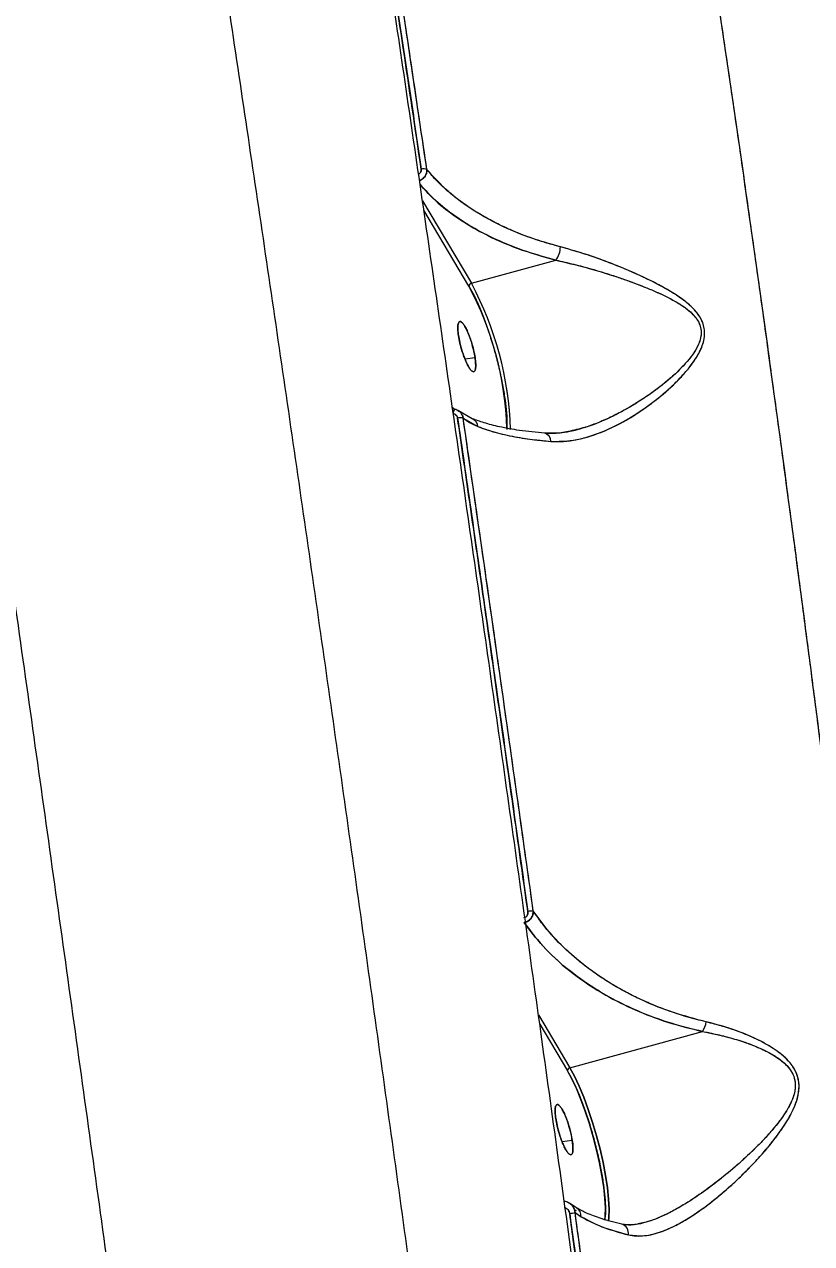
# Model space of a CAD drawing. Header units: millimetres. Extents: x -6332 to 8932, y -6739 to 7096.
# Drawn here: x -3514.4 to -3377.1, y -2559.9 to -2347.2 of the extents above; entities that cross this region are included whole.
import ezdxf

# ---------------------------------------------------------------- set-up
doc = ezdxf.new("R2010")
doc.units = ezdxf.units.MM
for name, color, linetype in [('DIKOM_ЗОНА', 80, 'Continuous'), ('DIKOM_ОБЪЕКТ', 7, 'Continuous'), ('DIKOM_РАЗМЕР_ЗОНА', 7, 'Continuous'), ('DIKOM_РАЗМЕР_ОБЪЕКТА', 7, 'Continuous')]:
    doc.layers.add(name, color=color, linetype=linetype)
doc.styles.add('style1', font='arial.ttf', dxfattribs={"width": 0.8})
doc.dimstyles.new('1-50', dxfattribs={"dimtxt": 300, "dimasz": 200, "dimexe": 100, "dimexo": 0, "dimgap": 100, "dimtad": 1, "dimtxsty": 'style1', "dimcen": 200, "dimclrd": 7, "dimclre": 7, "dimclrt": 7, "dimadec": 1, "dimazin": 2, "dimtfac": 1, "dimtmove": 0, "dimatfit": 2, "dimfxl": 0, "dimlwd": 25, "dimlwe": 18, "dimarcsym": 0})

# ---------------------------------------------------------------- blocks, each defined once
blk = doc.blocks.new('*D9')
at = {"layer": 'Defpoints', "color": 0, "transparency": 16777216}
for p in [(777.17, 5593.97), (-4228.73, -3389.78), (7301.72, -3389.78)]:
    blk.add_point(p, dxfattribs=at)
at = {"layer": 'DIKOM_РАЗМЕР_ОБЪЕКТА', "color": 7, "lineweight": 18, "transparency": 16777216}
for p, q in [((777.17, 5593.97), (7401.72, 5593.97)), ((-4228.73, -3389.78), (7401.72, -3389.78))]:
    blk.add_line(p, q, dxfattribs=at)
at = {"layer": 'DIKOM_РАЗМЕР_ОБЪЕКТА', "color": 7, "lineweight": 25, "transparency": 16777216}
blk.add_line((7301.72, 5393.97), (7301.72, -3189.78), dxfattribs=at)
at = {"layer": 'DIKOM_РАЗМЕР_ОБЪЕКТА', "color": 7, "transparency": 16777216}
for points in [[(7268.39, 5393.97), (7335.06, 5393.97), (7301.72, 5593.97)], [(7268.39, -3189.78), (7335.06, -3189.78), (7301.72, -3389.78)]]:
    blk.add_solid(points, dxfattribs=at)
at = {"layer": 'DIKOM_РАЗМЕР_ОБЪЕКТА', "color": 7, "transparency": 16777216, "insert": (7048.55, 1153.71), "char_height": 300, "attachment_point": 5, "rotation": 90, "style": 'style1'}
blk.add_mtext('9000', dxfattribs=at)
blk = doc.blocks.new('*D10')
at = {"layer": 'Defpoints', "color": 0, "transparency": 16777216}
for p in [(4034.78, 3636.59), (-4490.85, -1960.46), (4034.78, -5533.39)]:
    blk.add_point(p, dxfattribs=at)
at = {"layer": 'DIKOM_РАЗМЕР_ОБЪЕКТА', "color": 7, "lineweight": 18, "transparency": 16777216}
for p, q in [((4034.78, 3636.59), (4034.78, -5633.39)), ((-4490.85, -1960.46), (-4490.85, -5633.39))]:
    blk.add_line(p, q, dxfattribs=at)
at = {"layer": 'DIKOM_РАЗМЕР_ОБЪЕКТА', "color": 7, "lineweight": 25, "transparency": 16777216}
blk.add_line((-4290.85, -5533.39), (3834.78, -5533.39), dxfattribs=at)
at = {"layer": 'DIKOM_РАЗМЕР_ОБЪЕКТА', "color": 7, "transparency": 16777216}
for points in [[(-4290.85, -5500.05), (-4290.85, -5566.72), (-4490.85, -5533.39)], [(3834.78, -5500.05), (3834.78, -5566.72), (4034.78, -5533.39)]]:
    blk.add_solid(points, dxfattribs=at)
at = {"layer": 'DIKOM_РАЗМЕР_ОБЪЕКТА', "color": 7, "transparency": 16777216, "insert": (308.03, -5280.21), "char_height": 300, "attachment_point": 5, "style": 'style1'}
blk.add_mtext('8500', dxfattribs=at)
blk = doc.blocks.new('*D11')
at = {"layer": 'Defpoints', "color": 0, "transparency": 16777216}
for p in [(1114.35, 7096.35), (-4349.59, -4627.34), (8831.76, -4627.34)]:
    blk.add_point(p, dxfattribs=at)
at = {"layer": 'DIKOM_РАЗМЕР_ЗОНА', "color": 7, "lineweight": 18, "transparency": 16777216}
for p, q in [((1114.35, 7096.35), (8931.76, 7096.35)), ((-4349.59, -4627.34), (8931.76, -4627.34))]:
    blk.add_line(p, q, dxfattribs=at)
at = {"layer": 'DIKOM_РАЗМЕР_ЗОНА', "color": 7, "lineweight": 25, "transparency": 16777216}
blk.add_line((8831.76, 6896.35), (8831.76, -4427.34), dxfattribs=at)
at = {"layer": 'DIKOM_РАЗМЕР_ЗОНА', "color": 7, "transparency": 16777216}
for points in [[(8798.42, 6896.35), (8865.09, 6896.35), (8831.76, 7096.35)], [(8798.42, -4427.34), (8865.09, -4427.34), (8831.76, -4627.34)]]:
    blk.add_solid(points, dxfattribs=at)
at = {"layer": 'DIKOM_РАЗМЕР_ЗОНА', "color": 7, "transparency": 16777216, "insert": (8578.59, 1308.2), "char_height": 300, "attachment_point": 5, "rotation": 90, "style": 'style1'}
blk.add_mtext('11750', dxfattribs=at)
blk = doc.blocks.new('*D12')
at = {"layer": 'Defpoints', "color": 0, "transparency": 16777216}
for p in [(6134.38, 3354.85), (-6332, -2644.93), (6134.38, -6639)]:
    blk.add_point(p, dxfattribs=at)
at = {"layer": 'DIKOM_РАЗМЕР_ЗОНА', "color": 7, "lineweight": 18, "transparency": 16777216}
for p, q in [((6134.38, 3354.85), (6134.38, -6739)), ((-6332, -2644.93), (-6332, -6739))]:
    blk.add_line(p, q, dxfattribs=at)
at = {"layer": 'DIKOM_РАЗМЕР_ЗОНА', "color": 7, "lineweight": 25, "transparency": 16777216}
blk.add_line((-6132, -6639), (5934.38, -6639), dxfattribs=at)
at = {"layer": 'DIKOM_РАЗМЕР_ЗОНА', "color": 7, "transparency": 16777216}
for points in [[(-6132, -6605.67), (-6132, -6672.33), (-6332, -6639)], [(5934.38, -6605.67), (5934.38, -6672.33), (6134.38, -6639)]]:
    blk.add_solid(points, dxfattribs=at)
at = {"layer": 'DIKOM_РАЗМЕР_ЗОНА', "color": 7, "transparency": 16777216, "insert": (-98.81, -6385.83), "char_height": 300, "attachment_point": 5, "style": 'style1'}
blk.add_mtext('12500', dxfattribs=at)

msp = doc.modelspace()

# ---------------------------------------------------------------- linework, layer by layer
at = {"layer": 'DIKOM_ЗОНА', "color": 3, "lineweight": 15}
msp.add_lwpolyline([(2313.678, -2039.636), (1542.34, -2039.636, 0.3105415), (608.716, -2681.382, -0.3109247), (-1501.993, -4130.05), (-2696.746, -4128.38, 0.1481275), (-3251.872, -4295.682, -0.933016), (-5664.774, -1161.612, 0.2141904), (-5328.202, -414.769), (-5324.734, 2067.074, -0.1780948), (-5085.448, 2714.765, 0.1784553), (-4846.161, 3363.853), (-4846.161, 4324.353, -0.4142136), (-3846.161, 5324.353), (-1723.291, 5324.353, 0.381133), (-729.81, 6210.352, -0.381133), (263.67, 7096.351), (1965.021, 7096.351, -0.4034875), (2964.346, 6133.102, 0.4034875)], format="xyb", dxfattribs=at)
at = {"layer": 'DIKOM_ОБЪЕКТ', "color": 7, "linetype": 'Continuous', "lineweight": 15}
for p, q in [((-3444.989, -2377.938), (-3436.448, -2392.31)), ((-3436.88, -2392.837), (-3444.747, -2379.597)), ((-3436.448, -2392.31), (-3421.707, -2388.295)), ((-3437.584, -2405.532), (-3435.825, -2405.288)), ((-3439.788, -2413.917), (-3439.31, -2414.359)), ((-3439.386, -2414.311), (-3439.627, -2414.183)), ((-3439.54, -2414.247), (-3439.626, -2414.183)), ((-3439.432, -2414.363), (-3439.432, -2414.363)), ((-3438.774, -2414.56), (-3438.659, -2414.646)), ((-3436.303, -2415.949), (-3438.71, -2414.585)), ((-3438.014, -2415.441), (-3438.033, -2415.425)), ((-3437.929, -2415.755), (-3437.923, -2415.76)), ((-3437.892, -2415.873), (-3435.312, -2417.32)), ((-3437.768, -2415.904), (-3437.548, -2416.108)), ((-3436.589, -2416.697), (-3436.844, -2416.461)), ((-3417.84, -2417.829), (-3418.234, -2417.908)), ((-3417.843, -2417.83), (-3417.811, -2417.822)), ((-3424.764, -2519.962), (-3419.29, -2529.174)), ((-3424.535, -2521.599), (-3419.721, -2529.7)), ((-3419.29, -2529.174), (-3396.128, -2522.864)), ((-3418.863, -2541.888), (-3420.623, -2542.133)), ((-3418.135, -2553.626), (-3419.2, -2552.912)), ((-3418.524, -2553.942), (-3418.205, -2554.089)), ((-3418.21, -2554.104), (-3418.519, -2553.958)), ((-3418.514, -2554.408), (-3418.516, -2554.407)), ((-3418.358, -2554.554), (-3418.47, -2554.449)), ((-3418.376, -2554.421), (-3417.3, -2555.163))]:
    msp.add_line(p, q, dxfattribs=at)
at = {"layer": 'DIKOM_ОБЪЕКТ', "color": 7, "linetype": 'Continuous', "lineweight": 15, "flags": 128}
for points in [[(-3439.658, -2415.028), (-3439.611, -2414.854), (-3439.563, -2414.696), (-3439.517, -2414.558), (-3439.474, -2414.449), (-3439.435, -2414.369), (-3439.402, -2414.322), (-3439.377, -2414.31), (-3439.36, -2414.335)], [(-3439.36, -2414.335), (-3439.377, -2414.31), (-3439.402, -2414.322), (-3439.435, -2414.369), (-3439.474, -2414.449), (-3439.517, -2414.558), (-3439.563, -2414.696), (-3439.611, -2414.854), (-3439.658, -2415.028)], [(-3413.193, -2555.776), (-3413.123, -2555.076), (-3413.091, -2553.624), (-3413.175, -2551.928), (-3413.375, -2550.023), (-3413.686, -2547.953), (-3414.102, -2545.761), (-3414.612, -2543.498), (-3415.207, -2541.21), (-3415.873, -2538.95), (-3416.595, -2536.766), (-3417.358, -2534.705), (-3418.144, -2532.814), (-3418.938, -2531.134), (-3419.721, -2529.7)], [(-3412.54, -2555.921), (-3412.486, -2555.343), (-3412.452, -2553.845), (-3412.539, -2552.095), (-3412.745, -2550.132), (-3413.066, -2547.996), (-3413.495, -2545.737), (-3414.021, -2543.403), (-3414.634, -2541.044), (-3415.321, -2538.712), (-3416.066, -2536.461), (-3416.852, -2534.336), (-3417.664, -2532.386), (-3418.482, -2530.652), (-3419.29, -2529.174)], [(-3419.29, -2529.174), (-3418.482, -2530.652), (-3417.664, -2532.386), (-3416.852, -2534.336), (-3416.066, -2536.461), (-3415.321, -2538.712), (-3414.634, -2541.044), (-3414.021, -2543.403), (-3413.495, -2545.737), (-3413.066, -2547.996), (-3412.745, -2550.132), (-3412.539, -2552.095), (-3412.452, -2553.845), (-3412.486, -2555.343), (-3412.539, -2555.913)]]:
    msp.add_lwpolyline(points, dxfattribs=at)
at = {"layer": 'DIKOM_ОБЪЕКТ', "color": 7, "linetype": 'Continuous', "lineweight": 15}
for centre, radius, start, end in [((-3444.854, -2373.894), 1.546, 66.03824, 103.18382), ((-3425.137, -2385.872), 4.199, 324.7543, 358.66135), ((-3436.331, -2392.846), 0.549, 102.34916, 178.9783), ((-3486.946, -2419.493), 56.721, 1.84379, 28.03196), ((-3488.247, -2419.86), 58.669, 2.00617, 28.0074), ((-3488.089, -2419.815), 58.509, 1.94799, 28.04096), ((-3438.437, -2417.811), 2.014, 74.29714, 102.21581), ((-3436.964, -2417.469), 1.658, 5.15335, 66.48303), ((-3436.952, -2417.46), 1.645, 4.88203, 66.48033), ((-3424.041, -2419.88), 1.453, 359.15509, 74.90639), ((-3424.048, -2419.883), 1.46, 359.27251, 74.29132), ((-3425.255, -2510.539), 8.726, 92.68766, 98.97669), ((-3399.603, -2520.602), 4.147, 326.93774, 351.9475), ((-3419.174, -2529.708), 0.547, 102.17687, 179.14865), ((-3420.072, -2548.007), 6.635, 276.54674, 284.81785), ((-3419.042, -2555.114), 1.743, 358.37693, 58.63538), ((-3419.029, -2555.107), 1.729, 358.13121, 58.80164), ((-3410.739, -2558.058), 1.676, 350.65665, 72.55662), ((-3410.745, -2558.06), 1.681, 350.72886, 71.8359)]:
    msp.add_arc(centre, radius, start, end, dxfattribs=at)
for points, knots in [([(-3395.452, -3040.895), (-3394.019, -3040.751), (-3391.22, -3040.469), (-3387.285, -3039.346), (-3383.305, -3037.668), (-3379.607, -3035.411), (-3376.186, -3032.545), (-3373.572, -3029.664), (-3371.561, -3026.801), (-3370.206, -3024.389), (-3369.25, -3022.32), (-3368.578, -3020.578), (-3368.019, -3018.875), (-3367.537, -3017.075), (-3367.15, -3015.207), (-3366.866, -3013.379), (-3366.677, -3011.683), (-3366.546, -3009.983), (-3366.469, -3008.393), (-3366.426, -3006.655), (-3366.416, -3005.059), (-3366.426, -3003.621), (-3366.448, -3002.325), (-3366.48, -3001.046), (-3366.522, -2999.712), (-3366.589, -2997.918), (-3366.697, -2995.564), (-3366.868, -2992.423), (-3367.1, -2988.712), (-3367.405, -2984.337), (-3367.798, -2979.2), (-3368.289, -2973.237), (-3368.881, -2966.493), (-3369.562, -2959.148), (-3370.317, -2951.342), (-3371.145, -2943.108), (-3372.043, -2934.467), (-3372.938, -2926.104), (-3373.809, -2918.164), (-3374.628, -2910.858), (-3375.452, -2903.59), (-3376.262, -2896.516), (-3377.043, -2889.735), (-3377.788, -2883.282), (-3378.493, -2877.19), (-3379.156, -2871.451), (-3379.85, -2865.427), (-3380.62, -2858.78), (-3381.516, -2851.146), (-3382.51, -2842.767), (-3383.608, -2833.607), (-3384.814, -2823.641), (-3386.131, -2812.858), (-3387.543, -2801.403), (-3389.301, -2787.253), (-3391.401, -2770.518), (-3393.854, -2751.173), (-3396.361, -2731.597), (-3398.937, -2711.666), (-3401.592, -2691.316), (-3404.324, -2670.548), (-3407.113, -2649.519), (-3409.947, -2628.315), (-3412.808, -2607.073), (-3415.695, -2585.8), (-3418.606, -2564.5), (-3421.559, -2543.044), (-3424.567, -2521.347), (-3427.615, -2499.509), (-3430.69, -2477.63), (-3433.767, -2455.893), (-3436.845, -2434.296), (-3439.907, -2412.967), (-3442.951, -2391.912), (-3445.965, -2371.206), (-3448.955, -2350.818), (-3451.82, -2331.43), (-3454.56, -2313.018), (-3457.183, -2295.517), (-3459.797, -2278.202), (-3462.423, -2260.94), (-3464.733, -2245.883), (-3466.726, -2232.98), (-3468.399, -2222.217), (-3470.068, -2211.543), (-3471.728, -2200.992), (-3473.35, -2190.756), (-3474.888, -2181.106), (-3476.303, -2172.27), (-3477.527, -2164.67), (-3478.577, -2158.17), (-3479.473, -2152.649), (-3480.288, -2147.644), (-3481.041, -2143.027), (-3481.785, -2138.493), (-3482.627, -2133.406), (-3483.595, -2127.61), (-3484.691, -2121.109), (-3485.862, -2114.235), (-3487.184, -2106.56), (-3488.622, -2098.33), (-3490.117, -2089.918), (-3491.545, -2082.031), (-3492.891, -2074.751), (-3494.157, -2068.058), (-3495.327, -2062.03), (-3496.408, -2056.618), (-3497.39, -2051.859), (-3498.279, -2047.703), (-3499.017, -2044.386), (-3499.621, -2041.771), (-3500.117, -2039.701), (-3500.575, -2037.856), (-3501.012, -2036.165), (-3501.451, -2034.545), (-3501.886, -2033.013), (-3502.376, -2031.387), (-3502.987, -2029.519), (-3503.731, -2027.485), (-3504.426, -2025.822), (-3505.031, -2024.53), (-3505.435, -2023.721), (-3505.841, -2022.954), (-3506.257, -2022.217), (-3506.714, -2021.447), (-3507.429, -2020.321), (-3508.455, -2018.866), (-3509.766, -2017.235), (-3511.141, -2015.75), (-3512.512, -2014.451), (-3513.814, -2013.34), (-3515.498, -2012.064), (-3517.768, -2010.607), (-3520.78, -2009.071), (-3524.188, -2007.833), (-3527.82, -2006.996), (-3531.488, -2006.605), (-3535.415, -2006.647), (-3538.041, -2007.124), (-3539.383, -2007.368)], [0, 0, 0, 0, 0.0028503, 0.0055661, 0.0081005, 0.0114822, 0.0143004, 0.0173899, 0.0201231, 0.0225367, 0.0246521, 0.0264929, 0.0284047, 0.0315168, 0.0352137, 0.0391601, 0.0432116, 0.0473796, 0.0528725, 0.0578436, 0.0622393, 0.0663121, 0.0698428, 0.073402, 0.077068, 0.0808419, 0.0878325, 0.0953595, 0.1035913, 0.1125274, 0.1221707, 0.1325157, 0.1434553, 0.1543855, 0.16524, 0.1760326, 0.1867766, 0.1974092, 0.2056436, 0.2137478, 0.2214155, 0.228599, 0.2353017, 0.2414203, 0.2470797, 0.2522811, 0.2570251, 0.2630439, 0.2695685, 0.276605, 0.2841608, 0.2922437, 0.3008103, 0.3098383, 0.3189908, 0.3331882, 0.3471871, 0.3610169, 0.3747049, 0.3885658, 0.4024742, 0.4163112, 0.4300881, 0.4438328, 0.4573262, 0.4708376, 0.4843926, 0.4980184, 0.5119003, 0.5257156, 0.5394952, 0.5532662, 0.5670568, 0.5806471, 0.5942938, 0.6078847, 0.6214166, 0.6336896, 0.645954, 0.6582745, 0.6709082, 0.6839139, 0.6922447, 0.7007059, 0.70926, 0.7179122, 0.7266519, 0.735037, 0.742864, 0.7501395, 0.7558028, 0.7610838, 0.7659836, 0.7705024, 0.7749832, 0.7799093, 0.7862963, 0.7933193, 0.8009804, 0.8092365, 0.8198258, 0.8306619, 0.8413415, 0.8518784, 0.8622855, 0.8725741, 0.8822947, 0.8919134, 0.901041, 0.909453, 0.9155372, 0.921166, 0.9263572, 0.9317036, 0.9360691, 0.9407086, 0.9456337, 0.9508689, 0.9564255, 0.9621343, 0.9642973, 0.9662369, 0.9679538, 0.9694497, 0.9707354, 0.9722546, 0.9742802, 0.9764816, 0.9787161, 0.9800652, 0.9813128, 0.9827585, 0.9846453, 0.9869717, 0.9897195, 0.992036, 0.9945439, 0.9972113, 1, 1, 1, 1]), ([(-3395.458, -3040.834), (-3395.27, -3040.76), (-3394.887, -3040.608), (-3394.486, -3039.08), (-3394.207, -3036.649), (-3394.069, -3033.208), (-3394.069, -3028.785), (-3394.209, -3023.394), (-3394.484, -3017.07), (-3394.892, -3009.837), (-3395.434, -3001.701), (-3396.111, -2992.661), (-3396.924, -2982.716), (-3397.873, -2971.86), (-3398.959, -2960.121), (-3400.174, -2947.556), (-3401.513, -2934.229), (-3402.972, -2920.171), (-3404.55, -2905.387), (-3406.246, -2889.876), (-3408.062, -2873.634), (-3409.996, -2856.665), (-3412.043, -2839.033), (-3414.192, -2820.826), (-3416.432, -2802.126), (-3418.762, -2782.952), (-3421.181, -2763.306), (-3423.691, -2743.187), (-3426.29, -2722.592), (-3428.978, -2701.544), (-3431.741, -2680.14), (-3434.567, -2658.485), (-3437.444, -2636.659), (-3440.372, -2614.668), (-3443.351, -2592.512), (-3446.382, -2570.19), (-3449.465, -2547.702), (-3452.594, -2525.097), (-3455.756, -2502.478), (-3458.935, -2479.949), (-3462.123, -2457.562), (-3465.321, -2435.317), (-3468.527, -2413.214), (-3471.741, -2391.258), (-3474.952, -2369.528), (-3478.144, -2348.123), (-3481.304, -2327.133), (-3484.428, -2306.578), (-3487.516, -2286.452), (-3490.57, -2266.758), (-3493.587, -2247.496), (-3496.567, -2228.687), (-3499.494, -2210.417), (-3502.353, -2192.775), (-3505.135, -2175.83), (-3507.838, -2159.583), (-3510.463, -2144.028), (-3513.009, -2129.17), (-3515.478, -2115.01), (-3517.863, -2101.581), (-3520.152, -2088.954), (-3522.335, -2077.188), (-3524.406, -2066.317), (-3526.365, -2056.329), (-3528.212, -2047.223), (-3529.946, -2039.004), (-3531.566, -2031.677), (-3533.065, -2025.268), (-3534.434, -2019.814), (-3535.669, -2015.334), (-3536.769, -2011.843), (-3537.739, -2009.306), (-3538.547, -2007.846), (-3539.089, -2007.259), (-3539.315, -2007.421), (-3539.37, -2007.46)], [0, 0, 0, 0, 0.0133873, 0.0271771, 0.0409892, 0.0548493, 0.0687839, 0.0827182, 0.096575, 0.1103844, 0.1241721, 0.1379629, 0.1517827, 0.1656582, 0.1796106, 0.1935259, 0.2073712, 0.2211732, 0.2349584, 0.2487524, 0.2625818, 0.276473, 0.2904299, 0.3043242, 0.3181561, 0.3319515, 0.345737, 0.3595386, 0.3733816, 0.3872939, 0.401246, 0.4151223, 0.4289426, 0.4427339, 0.4565214, 0.470332, 0.4841908, 0.498126, 0.5120702, 0.525952, 0.5397975, 0.5536343, 0.5674873, 0.5813842, 0.5953421, 0.60925, 0.6230905, 0.6368903, 0.6506753, 0.6644717, 0.6783052, 0.6922022, 0.7061589, 0.7200476, 0.7338757, 0.7476698, 0.7614561, 0.7752598, 0.7891079, 0.8030274, 0.8169769, 0.8308489, 0.8446667, 0.8584568, 0.8722453, 0.8860581, 0.8999201, 0.9138578, 0.927786, 0.9416417, 0.9554511, 0.9692402, 0.9830341, 0.9959307, 1, 1, 1, 1]), ([(-3430.634, -2145.012), (-3430.205, -2146.354), (-3429.349, -2149.04), (-3427.892, -2154.305), (-3426.31, -2160.477), (-3424.597, -2167.64), (-3422.766, -2175.733), (-3420.866, -2184.539), (-3418.913, -2193.972), (-3416.915, -2203.972), (-3414.836, -2214.736), (-3412.676, -2226.267), (-3410.361, -2239.003), (-3407.897, -2252.971), (-3405.294, -2268.187), (-3402.65, -2284.112), (-3399.966, -2300.75), (-3397.244, -2318.103), (-3394.495, -2336.122), (-3391.733, -2354.716), (-3388.972, -2373.787), (-3386.217, -2393.296), (-3383.471, -2413.203), (-3380.747, -2433.401), (-3378.056, -2453.781), (-3375.402, -2474.274), (-3372.781, -2494.879), (-3370.191, -2515.595), (-3367.592, -2536.718), (-3364.998, -2558.116), (-3362.426, -2579.649), (-3359.923, -2600.897), (-3357.488, -2621.845), (-3355.112, -2642.538), (-3353.591, -2655.997), (-3352.829, -2662.746)], [0, 0, 0, 0, 0.0291386, 0.0583076, 0.087583, 0.1170413, 0.1464533, 0.1756902, 0.2031684, 0.2306247, 0.2581252, 0.2857349, 0.3135073, 0.3443934, 0.3751046, 0.4057345, 0.4363776, 0.4671281, 0.4980778, 0.5290132, 0.5598568, 0.5907085, 0.6216619, 0.6526138, 0.6833722, 0.7140292, 0.7446763, 0.7754071, 0.8063103, 0.8387925, 0.8710676, 0.9032248, 0.9353644, 0.9675885, 1, 1, 1, 1]), ([(-3555.404, -2180.722), (-3554.471, -2186.731), (-3552.611, -2198.715), (-3549.722, -2217.589), (-3546.777, -2237.025), (-3543.764, -2257.088), (-3540.688, -2277.76), (-3537.544, -2299.05), (-3534.339, -2320.925), (-3531.085, -2343.277), (-3527.801, -2365.986), (-3524.497, -2388.965), (-3521.174, -2412.21), (-3517.83, -2435.723), (-3514.466, -2459.505), (-3511.081, -2483.538), (-3507.695, -2507.707), (-3504.324, -2531.882), (-3500.982, -2555.958), (-3497.672, -2579.923), (-3494.393, -2603.778), (-3491.146, -2627.522), (-3487.932, -2651.146), (-3484.766, -2674.548), (-3481.666, -2697.606), (-3478.646, -2720.209), (-3475.709, -2742.341), (-3472.856, -2764.003), (-3470.089, -2785.196), (-3467.408, -2805.91), (-3464.823, -2826.094), (-3462.347, -2845.645), (-3459.98, -2864.561), (-3458.508, -2876.537), (-3457.772, -2882.528)], [0, 0, 0, 0, 0.0314155, 0.0626498, 0.093772, 0.1248525, 0.1559648, 0.1871698, 0.218538, 0.2499825, 0.2812425, 0.3123767, 0.3434558, 0.3745502, 0.4057289, 0.4370585, 0.4685249, 0.4998272, 0.5309908, 0.5620821, 0.593172, 0.6243264, 0.6556104, 0.6870677, 0.7183976, 0.7495761, 0.780674, 0.8117571, 0.8428963, 0.8741577, 0.9056015, 0.9370707, 0.968514, 1, 1, 1, 1]), ([(-3457.342, -2291.634), (-3456.613, -2296.392), (-3455.158, -2305.895), (-3452.926, -2320.615), (-3450.53, -2336.537), (-3447.96, -2353.745), (-3446.125, -2366.168), (-3445.207, -2372.389)], [0, 0, 0, 0, 0.187052, 0.3735759, 0.5598843, 0.7796175, 1, 1, 1, 1]), ([(-3444.226, -2372.481), (-3445.005, -2367.205), (-3446.561, -2356.666), (-3448.862, -2341.227), (-3451.266, -2325.205), (-3453.771, -2308.646), (-3455.485, -2297.451), (-3456.344, -2291.845)], [0, 0, 0, 0, 0.1870577, 0.3735755, 0.5598877, 0.779615, 1, 1, 1, 1]), ([(-3444.226, -2372.481), (-3445.258, -2365.498), (-3447.329, -2351.478), (-3450.387, -2331.041), (-3453.407, -2311.029), (-3455.366, -2298.237), (-3456.344, -2291.845)], [0, 0, 0, 0, 0.247896, 0.4977064, 0.7490518, 1, 1, 1, 1]), ([(-3445.207, -2372.389), (-3446.253, -2365.302), (-3448.339, -2351.184), (-3450.375, -2337.596), (-3451.39, -2330.829)], [0, 0, 0, 0, 0.5019917, 1, 1, 1, 1]), ([(-3394.321, -2337.36), (-3393.791, -2340.901), (-3392.729, -2348), (-3391.13, -2358.896), (-3389.531, -2369.938), (-3387.939, -2381.101), (-3386.349, -2392.403), (-3384.75, -2403.929), (-3383.279, -2414.666), (-3381.938, -2424.578), (-3380.723, -2433.64), (-3379.489, -2442.931), (-3378.261, -2452.262), (-3377.23, -2460.168), (-3376.398, -2466.595), (-3375.742, -2471.687), (-3375.076, -2476.875), (-3374.401, -2482.156), (-3373.718, -2487.531), (-3373.025, -2492.999), (-3372.198, -2499.564), (-3371.223, -2507.346), (-3370.09, -2516.459), (-3368.91, -2526.007), (-3367.723, -2535.688), (-3366.655, -2544.453), (-3365.708, -2552.281), (-3364.885, -2559.108), (-3363.983, -2566.625), (-3363.323, -2572.158), (-3362.873, -2575.939), (-3362.724, -2577.196), (-3362.572, -2578.472), (-3362.419, -2579.766), (-3362.263, -2581.077), (-3362.08, -2582.623), (-3361.841, -2584.642), (-3361.518, -2587.375), (-3361.11, -2590.841), (-3360.616, -2595.036), (-3360.062, -2599.755), (-3359.51, -2604.476), (-3358.882, -2609.86), (-3358.225, -2615.518), (-3357.472, -2622.026), (-3356.507, -2630.394), (-3355.336, -2640.614), (-3354.036, -2652.043), (-3353.221, -2659.271), (-3352.829, -2662.746)], [0, 0, 0, 0, 0.0356098, 0.0713865, 0.1073347, 0.1429102, 0.1783705, 0.2143458, 0.2508402, 0.2779133, 0.3055305, 0.3336966, 0.3624073, 0.3899727, 0.4049451, 0.4201745, 0.4356653, 0.4514166, 0.4674276, 0.4836979, 0.5002274, 0.525994, 0.5530561, 0.5814177, 0.611076, 0.639401, 0.6596969, 0.6811195, 0.7006093, 0.7272288, 0.73096, 0.7347477, 0.7385895, 0.7424908, 0.7464464, 0.7504592, 0.756486, 0.7647495, 0.7752481, 0.7879834, 0.8029529, 0.818344, 0.8312175, 0.8524205, 0.8705223, 0.8915225, 0.9303488, 0.966508, 1, 1, 1, 1]), ([(-3445.207, -2372.389), (-3445.205, -2372.524), (-3445.202, -2372.792), (-3445.403, -2373.116), (-3445.596, -2373.231), (-3445.668, -2373.274)], [0, 0, 0, 0, 0.3875585, 0.7730712, 1, 1, 1, 1]), ([(-3445.667, -2373.282), (-3445.621, -2373.256), (-3445.522, -2373.197), (-3445.395, -2373.071), (-3445.291, -2372.918), (-3445.197, -2372.69), (-3445.203, -2372.509), (-3445.207, -2372.389)], [0, 0, 0, 0, 0.1421645, 0.3131891, 0.4846675, 0.6571883, 1, 1, 1, 1]), ([(-3445.505, -2374.392), (-3445.382, -2374.346), (-3444.992, -2374.202), (-3444.546, -2373.71), (-3444.234, -2373.081), (-3444.229, -2372.68), (-3444.226, -2372.481)], [0, 0, 0, 0, 0.1519797, 0.4818587, 0.7424402, 1, 1, 1, 1]), ([(-3444.226, -2372.481), (-3444.232, -2372.709), (-3444.245, -2373.163), (-3444.619, -2373.802), (-3445.067, -2374.243), (-3445.404, -2374.363), (-3445.504, -2374.399)], [0, 0, 0, 0, 0.2926215, 0.5847801, 0.8770085, 1, 1, 1, 1]), ([(-3420.939, -2385.97), (-3422.798, -2385.438), (-3426.506, -2384.377), (-3431.532, -2382.232), (-3436.315, -2379.578), (-3440.726, -2376.361), (-3443.059, -2373.775), (-3444.226, -2372.481)], [0, 0, 0, 0, 0.1868782, 0.3727552, 0.5602237, 0.7799942, 1, 1, 1, 1]), ([(-3420.939, -2385.97), (-3421.737, -2385.755), (-3423.373, -2385.313), (-3425.789, -2384.526), (-3428.09, -2383.669), (-3430.3, -2382.727), (-3432.446, -2381.698), (-3434.874, -2380.373), (-3437.442, -2378.742), (-3440.066, -2376.742), (-3442.356, -2374.659), (-3443.636, -2373.168), (-3444.226, -2372.481)], [0, 0, 0, 0, 0.079334, 0.1626717, 0.2498883, 0.3260019, 0.4095367, 0.5002543, 0.6249389, 0.749354, 0.8846238, 1, 1, 1, 1]), ([(-3445.403, -2375.092), (-3444.546, -2376.039), (-3442.674, -2378.107), (-3438.955, -2380.961), (-3434.208, -2383.804), (-3428.51, -2386.372), (-3423.978, -2387.653), (-3421.707, -2388.295)], [0, 0, 0, 0, 0.161935, 0.3537385, 0.5470739, 0.7731338, 1, 1, 1, 1]), ([(-3421.707, -2388.295), (-3423.433, -2387.822), (-3426.888, -2386.875), (-3431.622, -2384.998), (-3435.962, -2382.818), (-3439.816, -2380.329), (-3443.019, -2377.76), (-3444.662, -2375.927), (-3445.402, -2375.102)], [0, 0, 0, 0, 0.1715867, 0.3434766, 0.5153486, 0.687196, 0.8592229, 1, 1, 1, 1]), ([(-3422.589, -2419.902), (-3421.302, -2419.901), (-3418.729, -2419.899), (-3414.787, -2418.771), (-3410.898, -2417.061), (-3407.09, -2414.8), (-3403.42, -2412.083), (-3400.534, -2409.447), (-3398.441, -2407.069), (-3397.045, -2405.107), (-3395.967, -2402.919), (-3395.618, -2400.537), (-3396.381, -2398.339), (-3397.788, -2396.625), (-3399.756, -2394.976), (-3402.227, -2393.405), (-3405.873, -2391.478), (-3410.402, -2389.478), (-3415.753, -2387.445), (-3419.212, -2386.461), (-3420.939, -2385.97)], [0, 0, 0, 0, 0.0693823, 0.1388341, 0.2086095, 0.2780502, 0.348163, 0.4187372, 0.4541013, 0.4899128, 0.5259678, 0.5624551, 0.5948363, 0.6270462, 0.659045, 0.7061435, 0.7526686, 0.8354636, 0.9178383, 1, 1, 1, 1]), ([(-3422.589, -2419.902), (-3421.856, -2419.926), (-3420.358, -2419.975), (-3418.012, -2419.628), (-3415.272, -2418.906), (-3412.12, -2417.647), (-3409.069, -2416.003), (-3406.426, -2414.29), (-3404.246, -2412.682), (-3402.293, -2411.048), (-3400.62, -2409.468), (-3399.154, -2407.906), (-3397.851, -2406.285), (-3396.895, -2404.783), (-3396.312, -2403.555), (-3395.855, -2402.223), (-3395.701, -2400.813), (-3396, -2399.429), (-3396.425, -2398.465), (-3397.022, -2397.566), (-3397.933, -2396.524), (-3399.321, -2395.325), (-3401.101, -2394.11), (-3403.037, -2392.977), (-3405.615, -2391.63), (-3408.963, -2390.097), (-3412.989, -2388.486), (-3417.021, -2387.059), (-3419.631, -2386.334), (-3420.939, -2385.97)], [0, 0, 0, 0, 0.0397422, 0.0812416, 0.1248181, 0.1853577, 0.2494224, 0.2907505, 0.3327889, 0.374195, 0.4065614, 0.4365355, 0.4702159, 0.4993183, 0.5157779, 0.5308094, 0.562335, 0.5778541, 0.5938933, 0.6089892, 0.6254594, 0.6544873, 0.6884338, 0.7182313, 0.7506315, 0.812863, 0.8754421, 0.9375659, 1, 1, 1, 1]), ([(-3421.707, -2388.295), (-3421.21, -2388.401), (-3420.189, -2388.618), (-3418.638, -2388.993), (-3417.069, -2389.401), (-3415.469, -2389.845), (-3413.95, -2390.296), (-3412.383, -2390.782), (-3410.709, -2391.332), (-3409.004, -2391.929), (-3407.354, -2392.541), (-3405.722, -2393.185), (-3403.924, -2393.947), (-3402.021, -2394.857), (-3400.174, -2395.881), (-3398.71, -2396.899), (-3397.694, -2397.861), (-3397.041, -2398.682), (-3396.578, -2399.588), (-3396.36, -2400.584), (-3396.408, -2401.609), (-3396.681, -2402.608), (-3397.117, -2403.562), (-3397.831, -2404.743), (-3398.895, -2406.101), (-3400.318, -2407.59), (-3401.83, -2408.973), (-3403.411, -2410.265), (-3405.038, -2411.48), (-3406.767, -2412.659), (-3408.454, -2413.71), (-3410.376, -2414.799), (-3412.443, -2415.843), (-3414.788, -2416.852), (-3417.519, -2417.789), (-3420.422, -2418.518), (-3422.504, -2418.556), (-3423.424, -2418.572)], [0, 0, 0, 0, 0.0243589, 0.0499634, 0.0748587, 0.0995464, 0.1261597, 0.1469445, 0.173782, 0.2054664, 0.2279761, 0.2525343, 0.2839415, 0.3154023, 0.3470895, 0.3790819, 0.3960157, 0.4110817, 0.4274232, 0.4430304, 0.4583649, 0.4751226, 0.4910793, 0.5070154, 0.538932, 0.5705987, 0.6022212, 0.633903, 0.6657027, 0.6973756, 0.7326383, 0.7603798, 0.8036527, 0.8454476, 0.8869161, 0.9500382, 1, 1, 1, 1]), ([(-3421.707, -2388.295), (-3419.964, -2388.695), (-3416.47, -2389.497), (-3411.076, -2391.169), (-3406.504, -2392.824), (-3402.822, -2394.435), (-3400.334, -2395.756), (-3398.359, -2397.162), (-3396.951, -2398.636), (-3396.27, -2400.435), (-3396.495, -2402.21), (-3397.189, -2403.757), (-3398.594, -2405.831), (-3401.039, -2408.363), (-3404.502, -2411.165), (-3408.314, -2413.694), (-3412.244, -2415.791), (-3415.899, -2417.352), (-3418.235, -2417.879), (-3419.227, -2418.102)], [0, 0, 0, 0, 0.0914469, 0.1832762, 0.2753043, 0.326637, 0.3779814, 0.4121761, 0.4456352, 0.4782461, 0.5059554, 0.5342095, 0.5629417, 0.6310922, 0.7092482, 0.7873462, 0.8648444, 0.9426247, 1, 1, 1, 1]), ([(-3436.88, -2392.837), (-3436.587, -2393.357), (-3435.989, -2394.423), (-3435.053, -2396.478), (-3434.106, -2398.86), (-3433.194, -2401.51), (-3432.361, -2404.292), (-3431.647, -2407.071), (-3431.078, -2409.716), (-3430.652, -2412.175), (-3430.37, -2414.437), (-3430.228, -2416.378), (-3430.262, -2417.378), (-3430.277, -2417.821)], [0, 0, 0, 0, 0.0881799, 0.1805425, 0.2759471, 0.3729618, 0.4699391, 0.5653437, 0.6577149, 0.7458983, 0.8340536, 0.9264445, 1, 1, 1, 1]), ([(-3435.825, -2405.288), (-3435.892, -2404.9), (-3436.045, -2404.019), (-3436.395, -2402.736), (-3436.77, -2401.624), (-3437.116, -2400.755), (-3437.491, -2399.983), (-3437.863, -2399.391), (-3438.199, -2399.041), (-3438.471, -2398.951), (-3438.665, -2399.101), (-3438.81, -2399.519), (-3438.853, -2400.282), (-3438.751, -2401.094), (-3438.707, -2401.451)], [0, 0, 0, 0, 0.0886861, 0.2016753, 0.268451, 0.3414897, 0.4193871, 0.5000133, 0.5806421, 0.6585454, 0.7315517, 0.7983045, 0.9113158, 1, 1, 1, 1]), ([(-3438.707, -2401.451), (-3438.755, -2401.055), (-3438.853, -2400.245), (-3438.805, -2399.504), (-3438.665, -2399.1), (-3438.472, -2398.951), (-3438.199, -2399.041), (-3437.863, -2399.391), (-3437.491, -2399.983), (-3437.116, -2400.755), (-3436.77, -2401.625), (-3436.409, -2402.693), (-3436.058, -2403.968), (-3435.901, -2404.854), (-3435.825, -2405.288)], [0, 0, 0, 0, 0.0986809, 0.2017158, 0.2683458, 0.3414706, 0.4193685, 0.4999918, 0.5806124, 0.6585044, 0.7316773, 0.7983071, 0.9013188, 1, 1, 1, 1]), ([(-3435.825, -2405.288), (-3435.777, -2405.684), (-3435.679, -2406.494), (-3435.727, -2407.233), (-3435.866, -2407.639), (-3436.06, -2407.786), (-3436.332, -2407.698), (-3436.668, -2407.347), (-3437.04, -2406.754), (-3437.415, -2405.982), (-3437.761, -2405.114), (-3438.122, -2404.046), (-3438.473, -2402.771), (-3438.63, -2401.885), (-3438.707, -2401.451)], [0, 0, 0, 0, 0.0986859, 0.2016878, 0.2683441, 0.3414631, 0.4193597, 0.4999868, 0.5806455, 0.6585418, 0.7316635, 0.7982969, 0.9013138, 1, 1, 1, 1]), ([(-3438.707, -2401.451), (-3438.639, -2401.839), (-3438.486, -2402.72), (-3438.136, -2404.003), (-3437.762, -2405.114), (-3437.415, -2405.983), (-3437.04, -2406.754), (-3436.668, -2407.347), (-3436.332, -2407.698), (-3436.06, -2407.786), (-3435.866, -2407.638), (-3435.721, -2407.218), (-3435.679, -2406.457), (-3435.78, -2405.645), (-3435.825, -2405.288)], [0, 0, 0, 0, 0.0886906, 0.2016857, 0.2684651, 0.3414527, 0.4193544, 0.5000187, 0.5806514, 0.6585535, 0.731554, 0.7983332, 0.9113112, 1, 1, 1, 1]), ([(-3438.863, -2415.843), (-3438.887, -2415.745), (-3438.935, -2415.55), (-3439.121, -2415.307), (-3439.364, -2415.119), (-3439.56, -2415.058), (-3439.658, -2415.028)], [0, 0, 0, 0, 0.2511444, 0.500343, 0.7503176, 1, 1, 1, 1]), ([(-3439.658, -2415.028), (-3439.548, -2415.063), (-3439.33, -2415.134), (-3439.087, -2415.343), (-3438.923, -2415.585), (-3438.883, -2415.757), (-3438.863, -2415.843)], [0, 0, 0, 0, 0.2791327, 0.5584467, 0.7787268, 1, 1, 1, 1]), ([(-3438.647, -2414.63), (-3438.763, -2414.558), (-3438.994, -2414.415), (-3439.256, -2414.346), (-3439.386, -2414.311)], [0, 0, 0, 0, 0.5032588, 1, 1, 1, 1]), ([(-3426.616, -2501.921), (-3427.323, -2496.883), (-3428.708, -2487.001), (-3430.752, -2472.526), (-3432.787, -2458.177), (-3434.823, -2443.913), (-3436.864, -2429.678), (-3438.203, -2420.413), (-3438.863, -2415.843)], [0, 0, 0, 0, 0.1733482, 0.340008, 0.5000062, 0.6710966, 0.8377675, 1, 1, 1, 1]), ([(-3438.863, -2415.843), (-3438.102, -2421.113), (-3436.582, -2431.64), (-3434.294, -2447.607), (-3431.87, -2464.624), (-3429.308, -2482.729), (-3427.514, -2495.518), (-3426.616, -2501.921)], [0, 0, 0, 0, 0.1870214, 0.3735491, 0.55989, 0.7796512, 1, 1, 1, 1]), ([(-3437.892, -2415.873), (-3437.943, -2415.663), (-3438.046, -2415.246), (-3438.385, -2414.767), (-3438.71, -2414.639), (-3438.834, -2414.59)], [0, 0, 0, 0, 0.3858321, 0.7650568, 1, 1, 1, 1]), ([(-3438.071, -2415.305), (-3438.06, -2415.321), (-3437.947, -2415.483), (-3437.918, -2415.688), (-3437.892, -2415.873)], [0, 0, 0, 0, 0.0970342, 1, 1, 1, 1]), ([(-3425.664, -2501.823), (-3426.425, -2496.397), (-3427.944, -2485.557), (-3430.23, -2469.38), (-3432.65, -2452.35), (-3435.207, -2434.467), (-3436.996, -2422.076), (-3437.892, -2415.873)], [0, 0, 0, 0, 0.1870142, 0.373552, 0.5598958, 0.7796484, 1, 1, 1, 1]), ([(-3437.892, -2415.873), (-3437.749, -2415.974), (-3437.569, -2416.101), (-3437.37, -2416.225), (-3437.319, -2416.263), (-3437.304, -2416.27), (-3437.3, -2416.273), (-3437.096, -2416.41), (-3436.469, -2416.79), (-3435.775, -2417.108), (-3435.312, -2417.32)], [0, 0, 0, 0, 0.1847281, 0.2324665, 0.2450752, 0.2485257, 0.249577, 0.2501467, 0.5001128, 1, 1, 1, 1]), ([(-3425.664, -2501.823), (-3426.679, -2494.589), (-3428.708, -2480.123), (-3431.766, -2458.552), (-3434.831, -2437.078), (-3436.869, -2422.955), (-3437.892, -2415.873)], [0, 0, 0, 0, 0.2493252, 0.4986045, 0.7485825, 1, 1, 1, 1]), ([(-3423.658, -2418.478), (-3425.16, -2418.334), (-3427.994, -2418.062), (-3431.468, -2417.414), (-3434.212, -2416.717), (-3435.639, -2416.193), (-3436.303, -2415.949)], [0, 0, 0, 0, 0.2978949, 0.5623477, 0.7964223, 1, 1, 1, 1]), ([(-3435.312, -2417.32), (-3434.352, -2417.666), (-3432.438, -2418.354), (-3429.192, -2419.072), (-3425.915, -2419.595), (-3423.7, -2419.799), (-3422.589, -2419.902)], [0, 0, 0, 0, 0.2812668, 0.5603451, 0.7793916, 1, 1, 1, 1]), ([(-3435.312, -2417.32), (-3434.739, -2417.534), (-3433.609, -2417.957), (-3431.714, -2418.493), (-3429.324, -2419.04), (-3426.351, -2419.547), (-3423.832, -2419.785), (-3422.589, -2419.902)], [0, 0, 0, 0, 0.1712172, 0.3376345, 0.4986069, 0.7524768, 1, 1, 1, 1]), ([(-3418.234, -2417.908), (-3419.1, -2418.112), (-3420.958, -2418.548), (-3422.719, -2418.502), (-3423.658, -2418.478)], [0, 0, 0, 0, 0.4665174, 1, 1, 1, 1]), ([(-3426.616, -2501.921), (-3426.609, -2502.06), (-3426.595, -2502.339), (-3426.759, -2502.704), (-3427.033, -2502.95), (-3427.248, -2502.998), (-3427.356, -2503.022)], [0, 0, 0, 0, 0.2806363, 0.5600102, 0.7794302, 1, 1, 1, 1]), ([(-3427.254, -2503.867), (-3426.991, -2503.78), (-3426.467, -2503.606), (-3425.947, -2503.019), (-3425.685, -2502.4), (-3425.671, -2502.012), (-3425.664, -2501.823)], [0, 0, 0, 0, 0.288807, 0.5761792, 0.7933999, 1, 1, 1, 1]), ([(-3425.664, -2501.823), (-3425.676, -2502.053), (-3425.7, -2502.512), (-3426.039, -2503.148), (-3426.57, -2503.653), (-3427.026, -2503.796), (-3427.254, -2503.867)], [0, 0, 0, 0, 0.24994, 0.4998999, 0.7496782, 1, 1, 1, 1]), ([(-3427.136, -2502.964), (-3427.092, -2502.945), (-3426.99, -2502.901), (-3426.856, -2502.789), (-3426.704, -2502.593), (-3426.593, -2502.292), (-3426.609, -2502.045), (-3426.616, -2501.921)], [0, 0, 0, 0, 0.1154537, 0.2618964, 0.4109484, 0.705305, 1, 1, 1, 1]), ([(-3395.497, -2521.183), (-3397.424, -2520.676), (-3401.269, -2519.666), (-3406.502, -2517.555), (-3411.294, -2515.096), (-3415.663, -2512.249), (-3419.557, -2509.057), (-3422.98, -2505.573), (-3424.771, -2503.071), (-3425.664, -2501.823)], [0, 0, 0, 0, 0.1395828, 0.2784913, 0.418657, 0.5589544, 0.7055773, 0.853129, 1, 1, 1, 1]), ([(-3395.497, -2521.183), (-3396.649, -2520.894), (-3398.962, -2520.315), (-3402.267, -2519.22), (-3405.139, -2518.089), (-3407.637, -2516.952), (-3409.743, -2515.879), (-3411.796, -2514.714), (-3413.927, -2513.377), (-3416.117, -2511.832), (-3418.393, -2510.011), (-3420.608, -2507.989), (-3422.57, -2505.905), (-3424.273, -2503.837), (-3425.19, -2502.51), (-3425.664, -2501.823)], [0, 0, 0, 0, 0.0828029, 0.1662729, 0.251017, 0.3115124, 0.3751109, 0.4348324, 0.4993037, 0.5797388, 0.6585549, 0.749548, 0.84484, 0.9196602, 1, 1, 1, 1]), ([(-3396.128, -2522.864), (-3397.904, -2522.433), (-3401.445, -2521.573), (-3406.324, -2519.808), (-3410.851, -2517.754), (-3415.429, -2515.156), (-3419.884, -2511.946), (-3424.054, -2508.096), (-3426.187, -2505.278), (-3427.254, -2503.867)], [0, 0, 0, 0, 0.1251329, 0.2493209, 0.3740225, 0.499481, 0.6648858, 0.8322233, 1, 1, 1, 1]), ([(-3427.254, -2503.867), (-3426.056, -2505.435), (-3423.66, -2508.571), (-3418.84, -2512.814), (-3413.555, -2516.345), (-3407.972, -2519.139), (-3402.351, -2521.325), (-3398.206, -2522.35), (-3396.128, -2522.864)], [0, 0, 0, 0, 0.1867381, 0.3735906, 0.5601831, 0.7072862, 0.8531801, 1, 1, 1, 1]), ([(-3409.085, -2558.33), (-3408.16, -2558.443), (-3406.316, -2558.667), (-3403.283, -2557.85), (-3400.194, -2556.428), (-3397.076, -2554.482), (-3393.99, -2552.168), (-3390.452, -2549.128), (-3386.537, -2545.245), (-3383.123, -2541.187), (-3380.796, -2537.576), (-3379.595, -2534.909), (-3379.186, -2532.351), (-3379.62, -2530.141), (-3381.052, -2527.909), (-3383.406, -2525.978), (-3386.348, -2524.322), (-3389.384, -2523.016), (-3392.445, -2521.954), (-3394.478, -2521.44), (-3395.497, -2521.183)], [0, 0, 0, 0, 0.0621143, 0.1237204, 0.1855403, 0.2474391, 0.3094371, 0.3710818, 0.4642404, 0.5582806, 0.6056346, 0.653607, 0.6859731, 0.7182342, 0.7504137, 0.8012011, 0.8515491, 0.9011007, 0.9504368, 1, 1, 1, 1]), ([(-3409.085, -2558.33), (-3408.63, -2558.412), (-3407.708, -2558.578), (-3406.253, -2558.507), (-3404.746, -2558.231), (-3403.077, -2557.713), (-3401.2, -2556.904), (-3399.107, -2555.759), (-3396.629, -2554.155), (-3393.825, -2552.036), (-3391.113, -2549.688), (-3388.795, -2547.479), (-3386.862, -2545.488), (-3385.138, -2543.554), (-3383.663, -2541.747), (-3382.376, -2540.01), (-3381.231, -2538.246), (-3380.39, -2536.657), (-3379.867, -2535.38), (-3379.544, -2534.343), (-3379.344, -2533.3), (-3379.272, -2531.87), (-3379.57, -2530.463), (-3380.228, -2529.195), (-3380.901, -2528.271), (-3381.779, -2527.356), (-3382.873, -2526.454), (-3384.246, -2525.52), (-3385.918, -2524.578), (-3388.42, -2523.398), (-3391.656, -2522.174), (-3394.214, -2521.514), (-3395.497, -2521.183)], [0, 0, 0, 0, 0.0311076, 0.0629385, 0.0936012, 0.125283, 0.1649095, 0.2064585, 0.2501986, 0.3127608, 0.3749575, 0.416461, 0.4585093, 0.4997889, 0.5319921, 0.561981, 0.5953491, 0.6246759, 0.6410012, 0.6560467, 0.6723886, 0.6876174, 0.718909, 0.7341678, 0.7504274, 0.7692788, 0.7901241, 0.813249, 0.8430564, 0.8757794, 0.9377017, 1, 1, 1, 1]), ([(-3396.128, -2522.864), (-3395.946, -2522.897), (-3395.552, -2522.968), (-3394.915, -2523.091), (-3394.023, -2523.276), (-3393.214, -2523.463), (-3392.23, -2523.707), (-3391.226, -2523.974), (-3389.889, -2524.37), (-3388.499, -2524.832), (-3387.151, -2525.342), (-3385.907, -2525.872), (-3384.722, -2526.447), (-3383.566, -2527.098), (-3382.436, -2527.878), (-3381.246, -2528.929), (-3380.373, -2530.161), (-3379.993, -2531.496), (-3379.945, -2532.52), (-3380.1, -2533.552), (-3380.402, -2534.525), (-3380.824, -2535.489), (-3381.474, -2536.69), (-3382.439, -2538.13), (-3383.707, -2539.739), (-3385.062, -2541.279), (-3386.94, -2543.241), (-3389.39, -2545.56), (-3392.426, -2548.149), (-3395.53, -2550.535), (-3398.35, -2552.452), (-3400.836, -2553.926), (-3402.956, -2555.007), (-3404.882, -2555.806), (-3406.592, -2556.321), (-3408.282, -2556.694), (-3409.368, -2556.616), (-3409.992, -2556.572)], [0, 0, 0, 0, 0.0091516, 0.0198157, 0.031995, 0.053834, 0.0603071, 0.0812095, 0.1040094, 0.1272672, 0.1511574, 0.1724639, 0.1912207, 0.2133285, 0.2348503, 0.2555482, 0.2877007, 0.3036289, 0.3198831, 0.3351911, 0.3521051, 0.3673161, 0.384202, 0.4158085, 0.4481058, 0.4799235, 0.5118073, 0.575666, 0.6390772, 0.7023849, 0.7661597, 0.8095594, 0.8521066, 0.8940239, 0.9266518, 0.9579094, 1, 1, 1, 1]), ([(-3396.128, -2522.864), (-3394.689, -2523.154), (-3391.823, -2523.732), (-3388.196, -2524.892), (-3385.343, -2526.104), (-3383.252, -2527.249), (-3381.594, -2528.537), (-3380.503, -2529.953), (-3379.972, -2531.358), (-3379.939, -2532.867), (-3380.436, -2534.841), (-3381.68, -2537.113), (-3384.178, -2540.418), (-3387.792, -2544.15), (-3391.892, -2547.74), (-3395.58, -2550.571), (-3398.78, -2552.745), (-3401.984, -2554.561), (-3404.89, -2555.893), (-3406.65, -2556.26), (-3407.396, -2556.416)], [0, 0, 0, 0, 0.0764236, 0.152292, 0.1921674, 0.2319185, 0.2710601, 0.2956426, 0.3197765, 0.3442198, 0.3691422, 0.419811, 0.4710397, 0.5742977, 0.6773644, 0.7456625, 0.8142661, 0.8825274, 0.9502718, 1, 1, 1, 1]), ([(-3419.721, -2529.7), (-3419.429, -2530.22), (-3418.83, -2531.285), (-3417.894, -2533.341), (-3416.948, -2535.723), (-3416.035, -2538.373), (-3415.203, -2541.155), (-3414.489, -2543.934), (-3413.919, -2546.58), (-3413.495, -2549.035), (-3413.207, -2551.311), (-3413.076, -2553.363), (-3413.072, -2554.857), (-3413.176, -2555.481), (-3413.207, -2555.663)], [0, 0, 0, 0, 0.0830846, 0.1701506, 0.2600622, 0.3514639, 0.4428859, 0.5327972, 0.6198499, 0.7029288, 0.7860333, 0.8730827, 0.9629945, 1, 1, 1, 1]), ([(-3418.863, -2541.888), (-3418.931, -2541.501), (-3419.084, -2540.619), (-3419.433, -2539.336), (-3419.808, -2538.225), (-3420.155, -2537.356), (-3420.53, -2536.585), (-3420.902, -2535.993), (-3421.238, -2535.642), (-3421.51, -2535.553), (-3421.704, -2535.701), (-3421.848, -2536.122), (-3421.891, -2536.882), (-3421.79, -2537.694), (-3421.745, -2538.052)], [0, 0, 0, 0, 0.088693, 0.2016913, 0.2684727, 0.3414624, 0.4193663, 0.4999985, 0.5806343, 0.658543, 0.7315457, 0.7983274, 0.9113087, 1, 1, 1, 1]), ([(-3421.745, -2538.052), (-3421.793, -2537.655), (-3421.891, -2536.845), (-3421.843, -2536.106), (-3421.704, -2535.7), (-3421.51, -2535.553), (-3421.238, -2535.642), (-3420.902, -2535.993), (-3420.53, -2536.585), (-3420.155, -2537.357), (-3419.808, -2538.226), (-3419.448, -2539.293), (-3419.097, -2540.569), (-3418.94, -2541.455), (-3418.863, -2541.888)], [0, 0, 0, 0, 0.098689, 0.2016935, 0.2683522, 0.3414735, 0.4193769, 0.500007, 0.5806336, 0.6585321, 0.7316557, 0.7982912, 0.9013108, 1, 1, 1, 1]), ([(-3418.863, -2541.888), (-3418.815, -2542.285), (-3418.717, -2543.095), (-3418.765, -2543.835), (-3418.905, -2544.239), (-3419.098, -2544.388), (-3419.37, -2544.298), (-3419.706, -2543.948), (-3420.078, -2543.356), (-3420.453, -2542.584), (-3420.8, -2541.715), (-3421.16, -2540.647), (-3421.511, -2539.372), (-3421.668, -2538.485), (-3421.745, -2538.052)], [0, 0, 0, 0, 0.0987317, 0.2017262, 0.2683548, 0.3414781, 0.4193738, 0.4999955, 0.5806143, 0.6585046, 0.7316211, 0.7982498, 0.901259, 1, 1, 1, 1]), ([(-3421.745, -2538.052), (-3421.678, -2538.439), (-3421.524, -2539.321), (-3421.175, -2540.604), (-3420.8, -2541.715), (-3420.453, -2542.584), (-3420.078, -2543.356), (-3419.706, -2543.948), (-3419.37, -2544.298), (-3419.098, -2544.388), (-3418.904, -2544.24), (-3418.76, -2543.819), (-3418.717, -2543.059), (-3418.819, -2542.246), (-3418.863, -2541.888)], [0, 0, 0, 0, 0.0887448, 0.2017308, 0.2684443, 0.3414809, 0.419376, 0.4999999, 0.5806266, 0.6585271, 0.7315219, 0.7982958, 0.9112648, 1, 1, 1, 1]), ([(-3419.206, -2552.916), (-3419.418, -2552.791), (-3419.74, -2552.6), (-3420.116, -2552.5), (-3420.253, -2552.496), (-3420.262, -2552.496)], [0, 0, 0, 0, 0.6422995, 0.9757294, 1, 1, 1, 1]), ([(-3419.316, -2554.599), (-3419.354, -2554.455), (-3419.43, -2554.167), (-3419.72, -2553.818), (-3419.98, -2553.69), (-3420.106, -2553.629)], [0, 0, 0, 0, 0.3402803, 0.6804582, 1, 1, 1, 1]), ([(-3420.106, -2553.63), (-3420.097, -2553.631), (-3419.925, -2553.662), (-3419.678, -2553.878), (-3419.41, -2554.212), (-3419.347, -2554.47), (-3419.316, -2554.599)], [0, 0, 0, 0, 0.0199634, 0.3996882, 0.699311, 1, 1, 1, 1]), ([(-3418.376, -2554.421), (-3418.441, -2554.119), (-3418.571, -2553.52), (-3419.098, -2552.922), (-3419.509, -2552.755), (-3419.642, -2552.701)], [0, 0, 0, 0, 0.407354, 0.8074349, 1, 1, 1, 1]), ([(-3419.316, -2554.599), (-3418.427, -2561.09), (-3416.651, -2574.062), (-3414.218, -2592.009), (-3411.998, -2608.475), (-3410.665, -2618.443), (-3409.998, -2623.431)], [0, 0, 0, 0, 0.2802085, 0.5599271, 0.7797759, 1, 1, 1, 1]), ([(-3409.998, -2623.431), (-3410.364, -2620.698), (-3411.049, -2615.57), (-3412.018, -2608.348), (-3412.82, -2602.384), (-3413.467, -2597.587), (-3413.873, -2594.579), (-3414.115, -2592.784), (-3414.224, -2591.979), (-3414.326, -2591.223), (-3414.422, -2590.517), (-3414.511, -2589.861), (-3415.135, -2585.25), (-3416.253, -2577.009), (-3417.828, -2565.456), (-3418.837, -2558.096), (-3419.316, -2554.599)], [0, 0, 0, 0, 0.1208135, 0.2266401, 0.3174726, 0.3821926, 0.4363125, 0.448745, 0.4604529, 0.4714236, 0.4816709, 0.4911956, 0.4999982, 0.6824316, 0.8490988, 1, 1, 1, 1]), ([(-3419.214, -2552.937), (-3419.177, -2552.956), (-3418.987, -2553.052), (-3418.793, -2553.314), (-3418.497, -2553.771), (-3418.427, -2554.147), (-3418.376, -2554.421)], [0, 0, 0, 0, 0.0712198, 0.3634002, 0.5361375, 1, 1, 1, 1]), ([(-3409.074, -2623.144), (-3409.922, -2616.803), (-3411.618, -2604.131), (-3414.031, -2586.269), (-3416.284, -2569.697), (-3417.678, -2559.516), (-3418.376, -2554.421)], [0, 0, 0, 0, 0.2801927, 0.5599205, 0.7797671, 1, 1, 1, 1]), ([(-3418.376, -2554.421), (-3418.161, -2554.58), (-3417.818, -2554.834), (-3417.442, -2555.073), (-3417.3, -2555.163)], [0, 0, 0, 0, 0.6241991, 1, 1, 1, 1]), ([(-3409.074, -2623.144), (-3409.828, -2617.507), (-3411.336, -2606.226), (-3413.648, -2589.1), (-3415.992, -2571.831), (-3417.58, -2560.233), (-3418.376, -2554.421)], [0, 0, 0, 0, 0.2491979, 0.4986261, 0.7487383, 1, 1, 1, 1]), ([(-3410.227, -2556.461), (-3411.459, -2556.156), (-3413.738, -2555.592), (-3416.305, -2554.61), (-3417.563, -2553.934), (-3418.135, -2553.626)], [0, 0, 0, 0, 0.3908646, 0.7229469, 1, 1, 1, 1]), ([(-3417.3, -2555.163), (-3416.684, -2555.514), (-3415.453, -2556.215), (-3412.815, -2557.321), (-3410.502, -2557.947), (-3409.085, -2558.33)], [0, 0, 0, 0, 0.2800196, 0.5591278, 1, 1, 1, 1]), ([(-3417.3, -2555.163), (-3416.175, -2555.781), (-3413.917, -2557.021), (-3410.699, -2557.893), (-3409.085, -2558.33)], [0, 0, 0, 0, 0.4983479, 1, 1, 1, 1]), ([(-3406.554, -2556.269), (-3407.18, -2556.409), (-3408.51, -2556.709), (-3409.632, -2556.547), (-3410.227, -2556.461)], [0, 0, 0, 0, 0.4701904, 1, 1, 1, 1])]:
    msp.add_open_spline(points, degree=3, knots=knots, dxfattribs=at)

# ---------------------------------------------------------------- dimensions: what is measured, and where the dimension line sits
at = {"layer": 'DIKOM_РАЗМЕР_ЗОНА'}
dim = msp.add_linear_dim(base=(8831.757, -4627.344), p1=(1114.346, 7096.351), p2=(-4349.589, -4627.344), angle=90, text='11750', dimstyle='1-50', dxfattribs=at)
dim.commit()
dim.dimension.update_dxf_attribs({"geometry": '*D11', "text_midpoint": (8831.757, 1308.196), "dimtype": 160})
dim = msp.add_linear_dim(base=(6134.379, -6639), p1=(-6332, -2644.933), p2=(6134.379, 3354.853), text='12500', dimstyle='1-50', dxfattribs=at)
dim.commit()
dim.dimension.update_dxf_attribs({"geometry": '*D12', "text_midpoint": (-98.81, -6639), "dimtype": 160})
at = {"layer": 'DIKOM_РАЗМЕР_ОБЪЕКТА'}
dim = msp.add_linear_dim(base=(7301.722, -3389.779), p1=(777.17, 5593.968), p2=(-4228.728, -3389.779), angle=90, text='9000', dimstyle='1-50', dxfattribs=at)
dim.commit()
dim.dimension.update_dxf_attribs({"geometry": '*D9', "text_midpoint": (7301.722, 1153.714), "dimtype": 160})
dim = msp.add_linear_dim(base=(4034.777, -5533.386), p1=(-4490.848, -1960.464), p2=(4034.777, 3636.587), text='8500', dimstyle='1-50', dxfattribs=at)
dim.commit()
dim.dimension.update_dxf_attribs({"geometry": '*D10', "text_midpoint": (308.034, -5533.386), "dimtype": 160})

doc.saveas('drawing.dxf')
